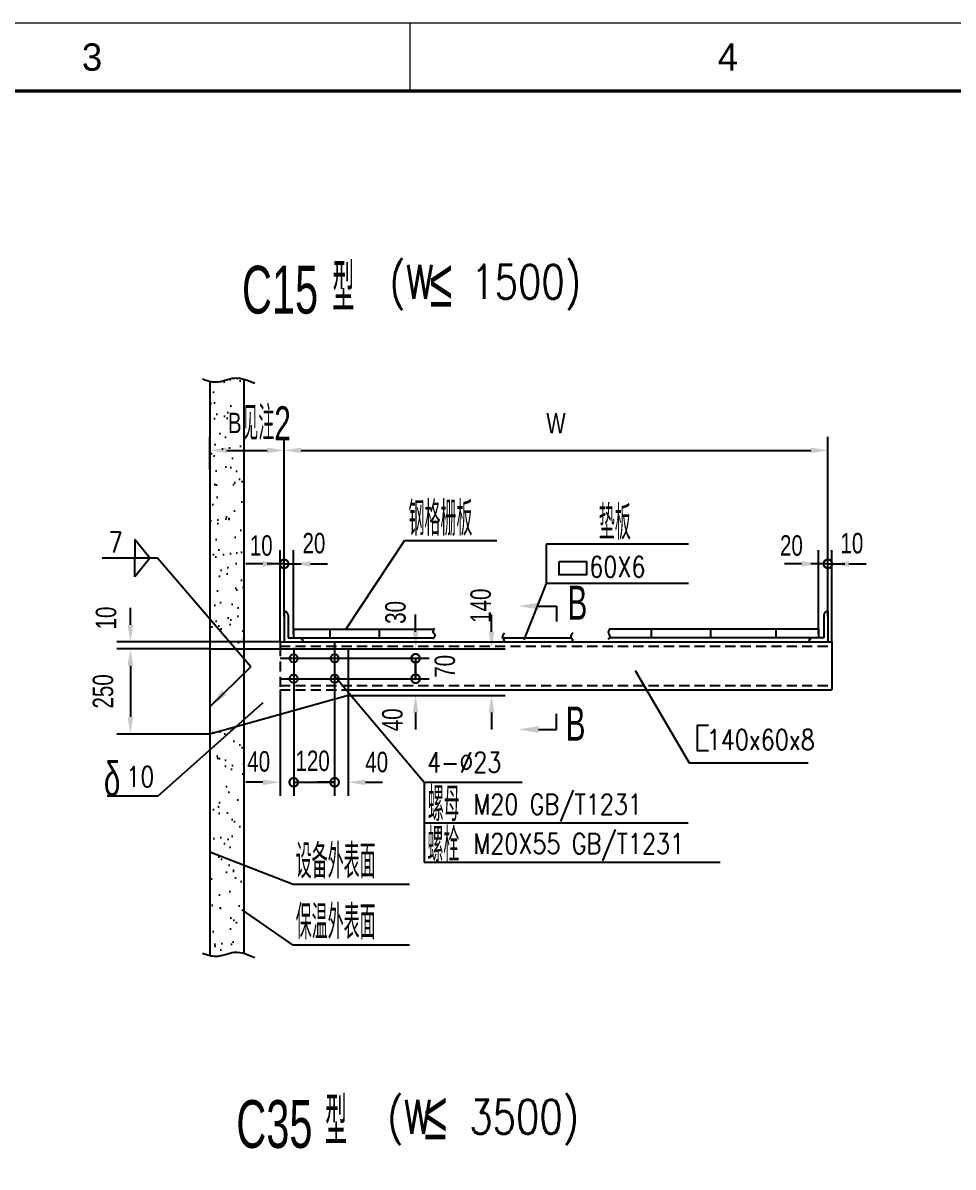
# Model space of a CAD drawing. Extents: x 148 to 221443, y -36682 to 6758.
# Drawn here: x 132360 to 135087, y -18457 to -15103 of the extents above; entities that cross this region are included whole.
import ezdxf
from ezdxf.enums import TextEntityAlignment as Align

# ---------------------------------------------------------------- set-up
doc = ezdxf.new("R2010")
doc.units = 0
doc.header["$LTSCALE"] = 10
doc.header["$MEASUREMENT"] = 0
doc.linetypes.add('HIDDENX2', pattern=[0.75, 0.5, -0.25])
doc.linetypes.add('PHANTOM', pattern=[2.5, 1.25, -0.25, 0.25, -0.25, 0.25, -0.25])
for name, color, linetype in [('1', 1, 'Continuous'), ('2', 4, 'Continuous'), ('3', 255, 'Continuous'), ('6', 4, 'PHANTOM'), ('9', 6, 'Continuous'), ('WHITE', 7, 'Continuous')]:
    doc.layers.add(name, color=color, linetype=linetype)
doc.layers.add('2（细实线）', color=3, linetype='Continuous', lineweight=20)
doc.layers.add('图框层', color=7, linetype='Continuous', lineweight=15)
doc.styles.add('HZ', font='ROMS.SHX', dxfattribs={"width": 0.75, "bigfont": 'GBCBIG.SHX'})
doc.styles.get("Standard").update_dxf_attribs({"font": 'wison_e.shx', "width": 0.75, "bigfont": 'wison_c.shx'})
doc.styles.add('XW', font='ROMANS.shx', dxfattribs={"width": 0.85})
doc.dimstyles.new('DIM1', dxfattribs={"dimscale": 20, "dimtxt": 3, "dimasz": 2.5, "dimexe": 2, "dimexo": 0, "dimgap": 1, "dimtad": 0, "dimdec": 0, "dimzin": 0, "dimdsep": 46, "dimtxsty": 'Standard', "dimcen": 2, "dimclrd": 3, "dimclre": 3, "dimclrt": 3, "dimadec": 0, "dimazin": 0, "dimtfac": 0.666667, "dimtdec": 0, "dimtofl": 0, "dimtmove": 2, "dimatfit": 1, "dimfxl": 2, "dimtvp": 1.333333, "dimtolj": 1, "dimtzin": 0, "dimarcsym": 0})
pattern_1 = [(37.5, (131464.58, -24727.54), (-2.51973, 77.07295), [0, -60.8, 0, -68, 0, -65]), (7.5, (131464.58, -24727.54), (70.7911, 112.8858), [0, -32.8, 0, -54.8, 0, -21]), (327.5, (131415.38, -24727.54), (124.5657, 0.22636), [0, -20, 0, -72, 0, -94]), (317.5, (131415.38, -24727.54), (120.245, 35.107), [0, -10, 0, -47.2, 0, -54])]

# ---------------------------------------------------------------- blocks, each defined once
blk = doc.blocks.new('_DotSmall')
at = {"layer": 'WHITE', "color": 0, "const_width": 0.5}
blk.add_lwpolyline([(-0.0625, 0, 1), (0.0625, 0, 1)], format="xyb", close=True, dxfattribs=at)
blk = doc.blocks.new('*D1412')
at = {"layer": '2', "color": 3, "lineweight": -2}
for p, q in [((133113.9, -16917.3), (133113.9, -16648.3)), ((133125.9, -16842.3), (133125.9, -16648.3)), ((133063.9, -16688.3), (133013.9, -16688.3)), ((133125.9, -16688.3), (133175.9, -16688.3))]:
    blk.add_line(p, q, dxfattribs=at)
at = {"layer": '2', "color": 3}
blk.add_solid([(133063.9, -16696.6), (133063.9, -16680), (133113.9, -16688.3)], dxfattribs=at)
at = {"layer": 'Defpoints', "color": 0}
for p in [(133125.9, -16688.3), (133125.9, -16842.3), (133113.9, -16917.3)]:
    blk.add_point(p, dxfattribs=at)
at = {"layer": '2', "color": 3, "lineweight": -2, "xscale": 50, "yscale": 50, "zscale": 50, "rotation": 180}
blk.add_blockref('_DotSmall', (133125.9, -16688.3), dxfattribs=at)
at = {"layer": '2', "color": 3, "insert": (133058.7, -16635), "char_height": 60, "attachment_point": 5}
blk.add_mtext('\\A1;10', dxfattribs=at)
blk = doc.blocks.new('*D1413')
at = {"layer": '2', "color": 3, "lineweight": -2}
for p, q in [((133125.9, -16842.3), (133125.9, -16648.3)), ((133152.9, -16893.3), (133152.9, -16648.3)), ((133125.9, -16688.3), (133075.9, -16688.3)), ((133202.9, -16688.3), (133252.9, -16688.3))]:
    blk.add_line(p, q, dxfattribs=at)
at = {"layer": '2', "color": 3}
blk.add_solid([(133202.9, -16680), (133202.9, -16696.6), (133152.9, -16688.3)], dxfattribs=at)
at = {"layer": 'Defpoints', "color": 0}
for p in [(133125.9, -16688.3), (133125.9, -16842.3), (133152.9, -16893.3)]:
    blk.add_point(p, dxfattribs=at)
at = {"layer": '2', "color": 3, "lineweight": -2, "xscale": 50, "yscale": 50, "zscale": 50}
blk.add_blockref('_DotSmall', (133125.9, -16688.3), dxfattribs=at)
at = {"layer": '2', "color": 3, "insert": (133213.2, -16628.1), "char_height": 60, "attachment_point": 5}
blk.add_mtext('\\A1;20', dxfattribs=at)
blk = doc.blocks.new('*D1414')
at = {"layer": '2', "color": 3, "lineweight": -2}
for p, q in [((134692.2, -16893.3), (134692.2, -16648.3)), ((134719.2, -16842.3), (134719.2, -16648.3)), ((134642.2, -16688.3), (134592.2, -16688.3)), ((134719.2, -16688.3), (134769.2, -16688.3))]:
    blk.add_line(p, q, dxfattribs=at)
at = {"layer": '2', "color": 3}
blk.add_solid([(134642.2, -16696.6), (134642.2, -16680), (134692.2, -16688.3)], dxfattribs=at)
at = {"layer": 'Defpoints', "color": 0}
for p in [(134719.2, -16688.3), (134719.2, -16842.3), (134692.2, -16893.3)]:
    blk.add_point(p, dxfattribs=at)
at = {"layer": '2', "color": 3, "lineweight": -2, "xscale": 50, "yscale": 50, "zscale": 50, "rotation": 180}
blk.add_blockref('_DotSmall', (134719.2, -16688.3), dxfattribs=at)
at = {"layer": '2', "color": 3, "insert": (134612.6, -16635), "char_height": 60, "attachment_point": 5}
blk.add_mtext('\\A1;20', dxfattribs=at)
blk = doc.blocks.new('*D1415')
at = {"layer": '2', "color": 3, "lineweight": -2}
for p, q in [((134719.2, -16842.3), (134719.2, -16648.3)), ((134731.2, -16917.3), (134731.2, -16648.3)), ((134719.2, -16688.3), (134669.2, -16688.3)), ((134781.2, -16688.3), (134831.2, -16688.3))]:
    blk.add_line(p, q, dxfattribs=at)
at = {"layer": '2', "color": 3}
blk.add_solid([(134781.2, -16680), (134781.2, -16696.6), (134731.2, -16688.3)], dxfattribs=at)
at = {"layer": 'Defpoints', "color": 0}
for p in [(134719.2, -16688.3), (134719.2, -16842.3), (134731.2, -16917.3)]:
    blk.add_point(p, dxfattribs=at)
at = {"layer": '2', "color": 3, "lineweight": -2, "xscale": 50, "yscale": 50, "zscale": 50}
blk.add_blockref('_DotSmall', (134719.2, -16688.3), dxfattribs=at)
at = {"layer": '2', "color": 3, "insert": (134789.8, -16628.1), "char_height": 60, "attachment_point": 5}
blk.add_mtext('\\A1;10', dxfattribs=at)
blk = doc.blocks.new('*D1416')
at = {"layer": '2', "color": 3, "lineweight": -2}
for p, q in [((132908.4, -16410.9), (132908.4, -16315.7)), ((133125.9, -16842.3), (133125.9, -16315.7)), ((132958.4, -16355.7), (133075.9, -16355.7))]:
    blk.add_line(p, q, dxfattribs=at)
at = {"layer": '2', "color": 3}
for points in [[(132958.4, -16347.4), (132958.4, -16364), (132908.4, -16355.7)], [(133075.9, -16364), (133075.9, -16347.4), (133125.9, -16355.7)]]:
    blk.add_solid(points, dxfattribs=at)
at = {"layer": 'Defpoints', "color": 0}
for p in [(133125.9, -16355.7), (132908.4, -16410.9), (133125.9, -16842.3)]:
    blk.add_point(p, dxfattribs=at)
at = {"layer": '2', "color": 3, "insert": (132981, -16275.3), "char_height": 60, "attachment_point": 5}
blk.add_mtext('\\A1;B', dxfattribs=at)
blk = doc.blocks.new('*D1417')
at = {"layer": '2', "color": 3, "lineweight": -2}
for p, q in [((132675.3, -16867.3), (132675.3, -16817.3)), ((133113.9, -16917.3), (132635.3, -16917.3)), ((132908.4, -16937.3), (132635.3, -16937.3)), ((132675.3, -16987.3), (132675.3, -17037.3))]:
    blk.add_line(p, q, dxfattribs=at)
at = {"layer": '2', "color": 3}
for points in [[(132666.9, -16867.3), (132683.6, -16867.3), (132675.3, -16917.3)], [(132683.6, -16987.3), (132666.9, -16987.3), (132675.3, -16937.3)]]:
    blk.add_solid(points, dxfattribs=at)
at = {"layer": 'Defpoints', "color": 0}
for p in [(132675.3, -16917.3), (132908.4, -16937.3), (133113.9, -16917.3)]:
    blk.add_point(p, dxfattribs=at)
at = {"layer": '2', "color": 3, "insert": (132604.2, -16847.2), "char_height": 60, "attachment_point": 5, "rotation": 90}
blk.add_mtext('\\A1;10', dxfattribs=at)
blk = doc.blocks.new('*D1418')
at = {"layer": '2', "color": 3, "lineweight": -2}
for p, q in [((133125.9, -16842.3), (133125.9, -16315.7)), ((134719.2, -16842.3), (134719.2, -16315.7)), ((133175.9, -16355.7), (134669.2, -16355.7))]:
    blk.add_line(p, q, dxfattribs=at)
at = {"layer": '2', "color": 3}
for points in [[(133175.9, -16347.4), (133175.9, -16364), (133125.9, -16355.7)], [(134669.2, -16364), (134669.2, -16347.4), (134719.2, -16355.7)]]:
    blk.add_solid(points, dxfattribs=at)
at = {"layer": 'Defpoints', "color": 0}
for p in [(134719.2, -16355.7), (133125.9, -16842.3), (134719.2, -16842.3)]:
    blk.add_point(p, dxfattribs=at)
at = {"layer": '2', "color": 3, "insert": (133922.6, -16275.7), "char_height": 60, "attachment_point": 5}
blk.add_mtext('\\A1;W', dxfattribs=at)
blk = doc.blocks.new('*D1419')
at = {"layer": '2', "color": 3, "lineweight": -2}
for p, q in [((132908.4, -16937.3), (132635.3, -16937.3)), ((132675.3, -16987.3), (132675.3, -17137.3)), ((132908.4, -17187.3), (132635.3, -17187.3))]:
    blk.add_line(p, q, dxfattribs=at)
at = {"layer": '2', "color": 3}
for points in [[(132683.6, -16987.3), (132666.9, -16987.3), (132675.3, -16937.3)], [(132666.9, -17137.3), (132683.6, -17137.3), (132675.3, -17187.3)]]:
    blk.add_solid(points, dxfattribs=at)
at = {"layer": 'Defpoints', "color": 0}
for p in [(132908.4, -16937.3), (132675.3, -17187.3), (132908.4, -17187.3)]:
    blk.add_point(p, dxfattribs=at)
at = {"layer": '2', "color": 3, "insert": (132595.3, -17062.3), "char_height": 60, "attachment_point": 5, "rotation": 90}
blk.add_mtext('\\A1;250', dxfattribs=at)
blk = doc.blocks.new('*D1420')
at = {"layer": '2', "color": 3, "lineweight": -2}
for p, q in [((133113.9, -17057.3), (133113.9, -17368.7)), ((133153.9, -17057.3), (133153.9, -17368.7)), ((133063.9, -17328.7), (133013.9, -17328.7)), ((133153.9, -17328.7), (133203.9, -17328.7))]:
    blk.add_line(p, q, dxfattribs=at)
at = {"layer": '2', "color": 3}
blk.add_solid([(133063.9, -17337.1), (133063.9, -17320.4), (133113.9, -17328.7)], dxfattribs=at)
at = {"layer": 'Defpoints', "color": 0}
for p in [(133113.9, -17057.3), (133153.9, -17057.3), (133153.9, -17328.7)]:
    blk.add_point(p, dxfattribs=at)
at = {"layer": '2', "color": 3, "lineweight": -2, "xscale": 50, "yscale": 50, "zscale": 50, "rotation": 180}
blk.add_blockref('_DotSmall', (133153.9, -17328.7), dxfattribs=at)
at = {"layer": '2', "color": 3, "insert": (133051.3, -17268), "char_height": 60, "attachment_point": 5}
blk.add_mtext('\\A1;40', dxfattribs=at)
blk = doc.blocks.new('*D1421')
at = {"layer": '2', "color": 3, "lineweight": -2}
for p, q in [((133153.9, -17057.3), (133153.9, -17368.7)), ((133273.9, -17057.3), (133273.9, -17368.7)), ((133153.9, -17328.7), (133273.9, -17328.7))]:
    blk.add_line(p, q, dxfattribs=at)
at = {"layer": 'Defpoints', "color": 0}
for p in [(133153.9, -17057.3), (133273.9, -17057.3), (133273.9, -17328.7)]:
    blk.add_point(p, dxfattribs=at)
at = {"layer": '2', "color": 3, "lineweight": -2, "xscale": 50, "yscale": 50, "zscale": 50, "rotation": 180}
blk.add_blockref('_DotSmall', (133153.9, -17328.7), dxfattribs=at)
at = {"layer": '2', "color": 3, "lineweight": -2, "xscale": 50, "yscale": 50, "zscale": 50}
blk.add_blockref('_DotSmall', (133273.9, -17328.7), dxfattribs=at)
at = {"layer": '2', "color": 3, "insert": (133209.4, -17266.2), "char_height": 60, "attachment_point": 5}
blk.add_mtext('\\A1;120', dxfattribs=at)
blk = doc.blocks.new('*D1422')
at = {"layer": '2', "color": 3, "lineweight": -2}
for p, q in [((133273.9, -17057.3), (133273.9, -17368.7)), ((133313.9, -17066.3), (133313.9, -17368.7)), ((133273.9, -17328.7), (133223.9, -17328.7)), ((133363.9, -17328.7), (133413.9, -17328.7))]:
    blk.add_line(p, q, dxfattribs=at)
at = {"layer": '2', "color": 3}
blk.add_solid([(133363.9, -17320.4), (133363.9, -17337.1), (133313.9, -17328.7)], dxfattribs=at)
at = {"layer": 'Defpoints', "color": 0}
for p in [(133273.9, -17057.3), (133313.9, -17066.3), (133313.9, -17328.7)]:
    blk.add_point(p, dxfattribs=at)
at = {"layer": '2', "color": 3, "lineweight": -2, "xscale": 50, "yscale": 50, "zscale": 50}
blk.add_blockref('_DotSmall', (133273.9, -17328.7), dxfattribs=at)
at = {"layer": '2', "color": 3, "insert": (133397.1, -17269.7), "char_height": 60, "attachment_point": 5}
blk.add_mtext('\\A1;40', dxfattribs=at)
blk = doc.blocks.new('*D1423')
at = {"layer": '2', "color": 3, "lineweight": -2}
for p, q in [((133313.9, -16965.3), (133551.2, -16965.3)), ((133511.2, -16965.3), (133511.2, -17025.3)), ((133302.5, -17025.3), (133551.2, -17025.3))]:
    blk.add_line(p, q, dxfattribs=at)
at = {"layer": 'Defpoints', "color": 0}
for p in [(133313.9, -16965.3), (133302.5, -17025.3), (133511.2, -17025.3)]:
    blk.add_point(p, dxfattribs=at)
at = {"layer": '2', "color": 3, "lineweight": -2, "xscale": 50, "yscale": 50, "zscale": 50}
for p, rotation in [((133511.2, -16965.3), 90), ((133511.2, -17025.3), 270)]:
    blk.add_blockref('_DotSmall', p, dxfattribs=dict(at, rotation=rotation))
at = {"layer": '2', "color": 3, "insert": (133597.1, -16988.9), "char_height": 60, "attachment_point": 5, "rotation": 90}
blk.add_mtext('\\A1;70', dxfattribs=at)
blk = doc.blocks.new('*D1424')
at = {"layer": '2', "color": 3, "lineweight": -2}
for p, q in [((133511.2, -16887.3), (133511.2, -16837.3)), ((133313.9, -16937.3), (133551.2, -16937.3)), ((133313.9, -16965.3), (133551.2, -16965.3)), ((133511.2, -16965.3), (133511.2, -17015.3))]:
    blk.add_line(p, q, dxfattribs=at)
at = {"layer": '2', "color": 3}
blk.add_solid([(133502.8, -16887.3), (133519.5, -16887.3), (133511.2, -16937.3)], dxfattribs=at)
at = {"layer": 'Defpoints', "color": 0}
for p in [(133313.9, -16937.3), (133313.9, -16965.3), (133511.2, -16965.3)]:
    blk.add_point(p, dxfattribs=at)
at = {"layer": '2', "color": 3, "lineweight": -2, "xscale": 50, "yscale": 50, "zscale": 50, "rotation": 90}
blk.add_blockref('_DotSmall', (133511.2, -16965.3), dxfattribs=at)
at = {"layer": '2', "color": 3, "insert": (133452.4, -16830.8), "char_height": 60, "attachment_point": 5, "rotation": 90}
blk.add_mtext('\\A1;30', dxfattribs=at)
blk = doc.blocks.new('*D1425')
at = {"layer": '2', "color": 3, "lineweight": -2}
for p, q in [((133511.2, -17025.3), (133511.2, -16975.3)), ((133302.5, -17025.3), (133551.2, -17025.3)), ((133313.9, -17074.3), (133551.2, -17074.3)), ((133511.2, -17124.3), (133511.2, -17174.3))]:
    blk.add_line(p, q, dxfattribs=at)
at = {"layer": '2', "color": 3}
blk.add_solid([(133519.5, -17124.3), (133502.8, -17124.3), (133511.2, -17074.3)], dxfattribs=at)
at = {"layer": 'Defpoints', "color": 0}
for p in [(133302.5, -17025.3), (133511.2, -17025.3), (133313.9, -17074.3)]:
    blk.add_point(p, dxfattribs=at)
at = {"layer": '2', "color": 3, "lineweight": -2, "xscale": 50, "yscale": 50, "zscale": 50, "rotation": 270}
blk.add_blockref('_DotSmall', (133511.2, -17025.3), dxfattribs=at)
at = {"layer": '2', "color": 3, "insert": (133443.3, -17145.6), "char_height": 60, "attachment_point": 5, "rotation": 90}
blk.add_mtext('\\A1;40', dxfattribs=at)
blk = doc.blocks.new('*D1465')
at = {"layer": '2', "color": 3, "lineweight": -2}
for p, q in [((133733.8, -16887.3), (133733.8, -16837.3)), ((133313.9, -16937.3), (133773.8, -16937.3)), ((133313.9, -17074.3), (133773.8, -17074.3)), ((133733.8, -17124.3), (133733.8, -17174.3))]:
    blk.add_line(p, q, dxfattribs=at)
at = {"layer": '2', "color": 3}
for points in [[(133725.4, -16887.3), (133742.1, -16887.3), (133733.8, -16937.3)], [(133742.1, -17124.3), (133725.4, -17124.3), (133733.8, -17074.3)]]:
    blk.add_solid(points, dxfattribs=at)
at = {"layer": 'Defpoints', "color": 0}
for p in [(133313.9, -16937.3), (133313.9, -17074.3), (133733.8, -17074.3)]:
    blk.add_point(p, dxfattribs=at)
at = {"layer": '2', "color": 3, "insert": (133702.1, -16811.1), "char_height": 60, "attachment_point": 5, "rotation": 90}
blk.add_mtext('\\A1;140', dxfattribs=at)
blk = doc.blocks.new('a2')
blk.add_line((15615.59, 10126.74), (15615.59, 10116.74))
at = {"layer": '图框层', "ltscale": 10}
blk.add_lwpolyline([(15311.09, 10126.74), (15905.09, 10126.74), (15905.09, 9706.74), (15311.09, 9706.74)], close=True, dxfattribs=at)
at = {"layer": '图框层', "ltscale": 10, "const_width": 0.5}
blk.add_lwpolyline([(15336.09, 10116.74), (15895.09, 10116.74), (15895.09, 9716.74), (15336.09, 9716.74)], close=True, dxfattribs=at)
at = {"style": 'HZ'}
for s, p in [('3', (15569, 10121.74)), ('4', (15662.17, 10121.74))]:
    blk.add_text(s, height=4, dxfattribs=at).set_placement(p, align=Align.MIDDLE)

msp = doc.modelspace()

# ---------------------------------------------------------------- hatches: boundary and pattern name
at = {"layer": '6', "linetype": 'ByBlock'}
h = msp.add_hatch(dxfattribs=at)
h.set_pattern_fill('AR-SAND', color=3, scale=40, style=0)
h.set_pattern_definition(pattern_1)
edge = h.paths.add_edge_path()
edge.add_spline(control_points=[(133007.9689, -16146.8746), (132998.9082, -16144.3241), (132971.6533, -16140.109), (132938.1937, -16158.0631), (132914.1734, -16154.437), (132908.4269, -16153.0398)], knot_values=[21.980657326, 21.980657326, 21.980657326, 21.980657326, 50.083759132, 106.292634173, 123.997218646, 123.997218646, 123.997218646, 123.997218646], degree=3, periodic=0)
edge.add_line((132908.4269, -16153.0398), (132908.4269, -16929.2692))
edge.add_line((132908.4269, -16929.2692), (133007.9689, -16929.2692))
edge.add_line((133007.9689, -16929.2692), (133007.9689, -16146.8746))
h.paths.add_polyline_path([(132949.0197, -16230.3312), (133013.0197, -16230.3312), (133013.0197, -16320.3312), (132949.0197, -16320.3312)], flags=9)
h = msp.add_hatch(dxfattribs=at)
h.set_pattern_fill('AR-SAND', color=3, scale=40, style=0)
h.set_pattern_definition(pattern_1)
h.paths.add_polyline_path([(133007.9689, -17160.7386), (132908.4269, -17277.1123), (132908.4269, -17534.0557), (133007.9689, -17572.6666)])
edge = h.paths.add_edge_path()
edge.add_line((133007.9689, -17572.6666), (132908.4269, -17534.0557))
edge.add_line((132908.4269, -17534.0557), (132908.4269, -17836.4592))
edge.add_spline(control_points=[(132908.4269, -17836.4592), (132914.1734, -17837.8564), (132938.1937, -17841.4825), (132971.6533, -17823.5283), (132998.9082, -17827.7435), (133007.9689, -17830.294)], knot_values=[21.980657326, 21.980657326, 21.980657326, 21.980657326, 39.685241799, 95.89411684, 123.997218646, 123.997218646, 123.997218646, 123.997218646], degree=3, periodic=0)
edge.add_line((133007.9689, -17830.294), (133007.9689, -17572.6666))
h.paths.add_polyline_path([(133007.9689, -17160.7386), (133007.9689, -17149.3161), (132908.4269, -17179.2692), (132908.4269, -17277.1123)])

# ---------------------------------------------------------------- linework, layer by layer
at = {"linetype": 'Continuous'}
for p, q in [((133125.8649, -16827.2692), (133125.8649, -16917.2692)), ((134719.238, -16827.2692), (134719.238, -16917.2692)), ((133137.8649, -16839.2692), (133137.8649, -16905.2692)), ((134707.238, -16839.2692), (134707.238, -16905.2692)), ((133137.8649, -16905.2692), (133564.5979, -16905.2692)), ((133152.8649, -16880.2692), (133152.8649, -16905.2692)), ((133152.8649, -16880.2692), (133564.9538, -16880.2692)), ((133260.0398, -16880.2692), (133260.0398, -16905.2692)), ((133404.495, -16880.2692), (133404.495, -16905.2692)), ((133767.3781, -16904.8692), (133967.3781, -16904.8692)), ((134692.238, -16880.2692), (134079.2666, -16880.2692)), ((134707.238, -16905.2692), (134079.7518, -16905.2692)), ((134201.4194, -16880.2692), (134201.4194, -16905.2692)), ((134375.3873, -16880.2692), (134375.3873, -16905.2692)), ((134566.9945, -16880.2692), (134566.9945, -16905.2692)), ((134692.238, -16880.2692), (134692.238, -16905.2692)), ((132908.4269, -16937.2692), (133313.8649, -16937.2692)), ((132908.4269, -16937.2692), (132908.4269, -17187.2692)), ((133113.8649, -16917.2692), (133113.8649, -16929.2692)), ((133113.8649, -16917.2692), (134731.238, -16917.2692)), ((133313.8649, -16937.2692), (133313.8649, -17074.3271)), ((134731.238, -16917.2692), (134731.238, -17057.2692)), ((133313.8649, -17057.2692), (134731.238, -17057.2692)), ((133313.8649, -17074.3271), (132908.4269, -17187.2692))]:
    msp.add_line(p, q, dxfattribs=at)
for centre in [(133153.8649, -16965.2692), (133273.8649, -16965.2692), (133153.8649, -17025.2692), (133273.8649, -17025.2692)]:
    msp.add_circle(centre, 12, dxfattribs=at)
for centre, start, end in [((133125.8649, -16839.2692), 360, 90), ((134719.238, -16839.2692), 90, 180), ((133169.8649, -16917.2692), 360, 90), ((134675.238, -16917.2692), 90, 180)]:
    msp.add_arc(centre, 12, start, end, dxfattribs=at)
at = {"layer": '1'}
for p, q in [((133153.8649, -16934.3814), (133153.8649, -17057.2692)), ((133273.8649, -16917.2692), (133273.8649, -17057.2692))]:
    msp.add_line(p, q, dxfattribs=at)
at = {"layer": '1', "ltscale": 6}
for p, q in [((133113.8649, -16965.2692), (133313.8649, -16965.2692)), ((133113.8649, -17025.2692), (133302.4628, -17025.2692))]:
    msp.add_line(p, q, dxfattribs=at)
at = {"layer": '2', "color": 7}
for p, q in [((132732.3618, -16671.4795), (132688.6271, -16616.8651)), ((132688.6271, -16616.8651), (132688.6271, -16671.4795)), ((132732.3618, -16671.4795), (132688.6271, -16726.0939)), ((132688.6271, -16726.0939), (132688.6271, -16671.4795)), ((133923.867, -16812.1482), (133923.867, -16857.6953)), ((133923.867, -17173.8512), (133923.867, -17128.3041))]:
    msp.add_line(p, q, dxfattribs=at)
at = {"layer": '2', "color": 3}
for p, q in [((133478.5654, -16620.3764), (133306.2248, -16880.2692)), ((133478.5654, -16620.3764), (133749.2241, -16620.3764)), ((134310.7329, -16630.2497), (133894.132, -16630.2497)), ((133894.132, -16630.2497), (133894.132, -16745.829)), ((132755.033, -16671.4795), (132592.1577, -16671.4795)), ((133028.2854, -16990.5561), (132755.033, -16671.4795)), ((133894.132, -16745.829), (133828.1102, -16911.1619)), ((134310.7329, -16745.829), (133894.132, -16745.829)), ((133871.7494, -16812.1482), (133923.867, -16812.1482)), ((132908.4269, -17107.8054), (133028.2854, -16990.5561)), ((133536.6132, -17328.9937), (133273.8649, -17017.2692)), ((132756.0523, -17369.0999), (133064.1789, -17095.0241)), ((133871.7494, -17173.8512), (133923.867, -17173.8512)), ((133823.3394, -17328.9937), (133536.6132, -17328.9937)), ((133536.6132, -17328.9937), (133536.6132, -17563.8311)), ((132756.0523, -17369.0999), (132607.1816, -17369.0999)), ((134309.6549, -17448.2517), (133537.1358, -17448.2517)), ((133151.9437, -17628.5123), (132908.4269, -17534.0557)), ((134403.5641, -17563.8311), (133536.6132, -17563.8311)), ((133493.6098, -17628.5123), (133151.9437, -17628.5123)), ((133151.9437, -17806.5406), (133002.7701, -17702.4243)), ((133493.6098, -17806.5406), (133151.9437, -17806.5406))]:
    msp.add_line(p, q, dxfattribs=at)
at = {"layer": '2'}
for p, q in [((134314.1647, -17272.3591), (134155.2274, -17001.8697)), ((134661.8555, -17272.3591), (134314.1647, -17272.3591))]:
    msp.add_line(p, q, dxfattribs=at)
at = {"layer": '2', "color": 3}
msp.add_lwpolyline([(133932.3878, -16681.4663), (134012.2353, -16681.4663), (134012.2353, -16720.4423), (133932.3878, -16720.4423)], close=True, dxfattribs=at)
at = {"layer": '2', "color": 3, "linetype": 'Continuous'}
msp.add_lwpolyline([(134369.3734, -17162.4427), (134335.9296, -17162.4427), (134335.9296, -17235.3617), (134369.3734, -17235.3617)], dxfattribs=at)
at = {"layer": '2', "color": 3}
for points in [[(133871.7494, -16822.1482), (133871.7494, -16802.1482), (133811.7494, -16812.1482)], [(132957.7412, -17072.195), (132943.5262, -17058.1261), (132908.4269, -17107.8054)], [(133871.7494, -17163.8512), (133871.7494, -17183.8512), (133811.7494, -17173.8512)]]:
    msp.add_solid(points, dxfattribs=at)
at = {"layer": '3', "linetype": 'HIDDENX2', "ltscale": 6}
for p, q in [((133113.8649, -16929.2692), (134731.238, -16929.2692)), ((133113.8649, -16929.2692), (133113.8649, -17057.2692)), ((133113.8649, -17045.2692), (134731.238, -17045.2692)), ((133113.8649, -17057.2692), (133313.8649, -17057.2692))]:
    msp.add_line(p, q, dxfattribs=at)
at = {"layer": '6', "color": 3, "linetype": 'ByBlock'}
for p, q in [((132908.4269, -16153.0398), (132908.4269, -17836.4592)), ((133007.9689, -16146.8746), (133007.9689, -17830.294))]:
    msp.add_line(p, q, dxfattribs=at)
at = {"layer": '9'}
for points in [[(132887.0453, -16146.2063), (132925.6934, -16155.2197), (132980.6946, -16143.631), (133039.9551, -16159.0826)], [(133566.1384, -16877.9248), (133562.4715, -16890.5238), (133567.2155, -16895.0111), (133561.1538, -16909.5755)], [(133771.6073, -16891.6783), (133765.9526, -16905.0617), (133770.6965, -16911.1204), (133764.6348, -16919.0231)], [(133972.2394, -16890.3682), (133966.5847, -16903.7516), (133971.3287, -16909.8104), (133965.267, -16917.7131)], [(134081.7896, -16876.7522), (134076.1349, -16891.3517), (134080.8789, -16901.6728), (134074.8172, -16909.5755)], [(132887.0453, -17829.6257), (132925.6934, -17838.6391), (132980.6946, -17827.0504), (133039.9551, -17842.502)]]:
    msp.add_spline(points, degree=3, dxfattribs=at)

# ---------------------------------------------------------------- block references
at = {"layer": '2（细实线）', "xscale": 20, "yscale": 20, "zscale": 20}
msp.add_blockref('a2', (-178817.121, -217637.4111), dxfattribs=at)

# ---------------------------------------------------------------- texts
at = {"layer": '2', "linetype": 'Continuous', "style": 'HZ', "width": 0.65}
for s, p in [('型', (133266.5468, -15948.4835)), ('≤', (133552.1666, -15934.9591)), ('型', (133245.0921, -18391.7455)), ('≤', (133535.8267, -18375.7336))]:
    msp.add_text(s, height=140, dxfattribs=at).set_placement(p)
at = {"layer": '2', "linetype": 'Continuous'}
for s, height, style, width, p in [('(W  1500)', 100, 'XW', 0.8, (133996.5375, -15861.5291)), ('(W  3500)', 100, 'XW', 0.8, (133990.479, -18309.2196)), ('C35', 140, 'HZ', 0.65, (133208.9236, -18330.535))]:
    msp.add_text(s, height=height, dxfattribs=dict(at, style=style, width=width)).set_placement(p, align=Align.MIDDLE_RIGHT)
at = {"layer": '2', "color": 3}
for s, height, style, width, p in [('C15', 140, 'HZ', 0.65, (133225.5151, -15884.7017)), ('7', 60, 'XW', 0.8, (132652.1544, -16624.8178))]:
    msp.add_text(s, height=height, dxfattribs=dict(at, style=style, width=width)).set_placement(p, align=Align.MIDDLE_RIGHT)
for s, height, style, width, p in [('见注2', 100, 'HZ', 0.65, (133003.4913, -16326.5411)), ('钢格栅板', 100, 'HZ', 0.65, (133490.4935, -16605.9991)), ('垫板', 100, 'HZ', 0.65, (134048.2174, -16617.7048)), ('60X6', 60, 'XW', 0.8, (134020.2985, -16726.9893)), ('B', 100, 'HZ', 0.65, (133956.4067, -16852.4905)), ('B', 100, 'HZ', 0.65, (133951.0456, -17206.6882)), ('4-%%c23', 60, 'XW', 0.8, (133544.5313, -17300.0319)), ('δ', 100, 'HZ', 0.65, (132597.5238, -17368.4952)), ('10', 60, 'XW', 0.8, (132663.0826, -17342.4073)), ('螺母', 100, 'HZ', 0.65, (133546.8585, -17442.8499)), ('M20 GB/T1231', 60, 'XW', 0.8, (133680.8079, -17423.2564)), ('螺栓', 100, 'HZ', 0.65, (133545.6325, -17562.6072)), ('M20X55 GB/T1231', 60, 'XW', 0.8, (133680.7781, -17538.7324)), ('设备外表面', 100, 'HZ', 0.65, (133159.8617, -17610.705)), ('保温外表面', 100, 'HZ', 0.65, (133159.8617, -17788.7333))]:
    msp.add_text(s, height=height, dxfattribs=dict(at, style=style, width=width)).set_placement(p)
at = {"layer": '2', "style": 'XW', "width": 0.8}
msp.add_text('140x60x8', height=60, dxfattribs=at).set_placement((134364.3604, -17233.8652))

# ---------------------------------------------------------------- dimensions: what is measured, and where the dimension line sits
at = {"layer": '2', "color": 3}
dim = msp.add_linear_dim(base=(133125.8649, -16355.6969), p1=(132908.4269, -16410.8603), p2=(133125.8649, -16842.2692), text='B', dimstyle='DIM1', dxfattribs=at)
dim.commit()
dim.dimension.update_dxf_attribs({"geometry": '*D1416', "text_midpoint": (132981.0197, -16275.3312), "dimtype": 160})
dim = msp.add_linear_dim(base=(134719.238, -16355.6969), p1=(133125.8649, -16842.2692), p2=(134719.238, -16842.2692), text='W', dimstyle='DIM1', dxfattribs=at)
dim.commit()
dim.dimension.update_dxf_attribs({"geometry": '*D1418', "text_midpoint": (133922.5515, -16275.6969)})
for base, p1, p2, text, picture, middle in [((133125.8649, -16688.2839), (133113.8649, -16917.2692), (133125.8649, -16842.2692), '10', '*D1412', (133058.6825, -16635.0333)), ((133125.8649, -16688.2839), (133152.8649, -16893.2692), (133125.8649, -16842.2692), '20', '*D1413', (133213.158, -16628.0863)), ((134719.238, -16688.2839), (134692.238, -16893.2692), (134719.238, -16842.2692), '20', '*D1414', (134612.5504, -16635.0333)), ((134719.238, -16688.2839), (134731.238, -16917.2692), (134719.238, -16842.2692), '10', '*D1415', (134789.7864, -16628.0863))]:
    dim = msp.add_linear_dim(base=base, p1=p1, p2=p2, text=text, dimstyle='DIM1', override={"dimblk2": 'DOTSMALL', "dimsah": 1}, dxfattribs=at)
    dim.commit()
    dim.dimension.update_dxf_attribs({"geometry": picture, "text_midpoint": middle, "dimtype": 160})
for base, p1, p2, text, picture, middle in [((133733.7518, -17074.3271), (133313.8649, -16937.2692), (133313.8649, -17074.3271), '140', '*D1465', (133702.0753, -16811.0799)), ((132675.2621, -16917.2692), (132908.4269, -16937.2692), (133113.8649, -16917.2692), '10', '*D1417', (132604.155, -16847.1974))]:
    dim = msp.add_linear_dim(base=base, p1=p1, p2=p2, angle=90, text=text, dimstyle='DIM1', dxfattribs=at)
    dim.commit()
    dim.dimension.update_dxf_attribs({"geometry": picture, "text_midpoint": middle, "dimtype": 160})
for base, p1, p2, text, override, picture, middle in [((133511.1576, -16965.2692), (133313.8649, -16937.2692), (133313.8649, -16965.2692), '30', {"dimblk2": 'DOTSMALL', "dimsah": 1}, '*D1424', (133452.387, -16830.7918)), ((133511.1576, -17025.2692), (133313.8649, -16965.2692), (133302.4628, -17025.2692), '70', {"dimblk1": 'DOTSMALL', "dimblk2": 'DOTSMALL', "dimsah": 1}, '*D1423', (133597.0531, -16988.9423)), ((133511.1576, -17025.2692), (133313.8649, -17074.3271), (133302.4628, -17025.2692), '40', {"dimblk2": 'DOTSMALL', "dimsah": 1}, '*D1425', (133443.3454, -17145.5866))]:
    dim = msp.add_linear_dim(base=base, p1=p1, p2=p2, angle=90, text=text, dimstyle='DIM1', override=override, dxfattribs=at)
    dim.commit()
    dim.dimension.update_dxf_attribs({"geometry": picture, "text_midpoint": middle, "dimtype": 160})
dim = msp.add_linear_dim(base=(132675.2621, -17187.2692), p1=(132908.4269, -16937.2692), p2=(132908.4269, -17187.2692), angle=90, dimstyle='DIM1', dxfattribs=at)
dim.commit()
dim.dimension.update_dxf_attribs({"geometry": '*D1419', "text_midpoint": (132595.2621, -17062.2692)})
for base, p1, p2, override, picture, middle in [((133153.8649, -17328.7495), (133113.8649, -17057.2692), (133153.8649, -17057.2692), {"dimblk2": 'DOTSMALL', "dimsah": 1}, '*D1420', (133051.2933, -17267.9632)), ((133273.8649, -17328.7495), (133153.8649, -17057.2692), (133273.8649, -17057.2692), {"dimblk1": 'DOTSMALL', "dimblk2": 'DOTSMALL', "dimsah": 1}, '*D1421', (133209.4158, -17266.2264)), ((133313.8649, -17328.7495), (133273.8649, -17057.2692), (133313.8649, -17066.3271), {"dimblk1": 'DOTSMALL', "dimsah": 1}, '*D1422', (133397.0775, -17269.6999))]:
    dim = msp.add_linear_dim(base=base, p1=p1, p2=p2, dimstyle='DIM1', override=override, dxfattribs=at)
    dim.commit()
    dim.dimension.update_dxf_attribs({"geometry": picture, "text_midpoint": middle, "dimtype": 160})

doc.saveas('drawing.dxf')
